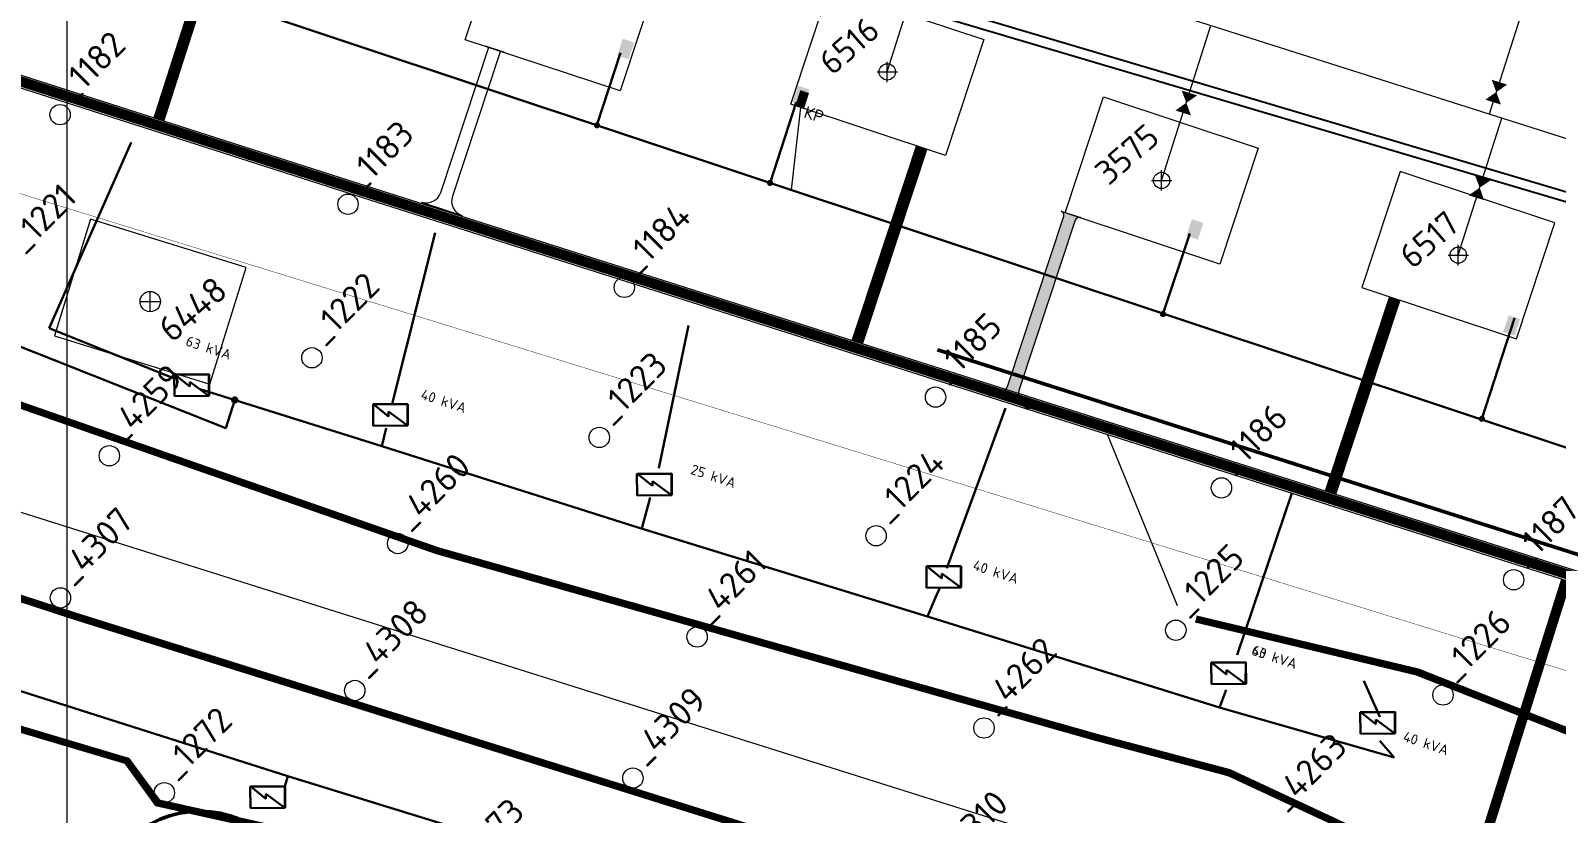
# Model space of a CAD drawing. Header units: millimetres. Extents: x 519 to 9564855, y -810 to 5021775.
# Drawn here: x 9535982 to 9536732, y 4999167 to 4999552 of the extents above; entities that cross this region are included whole.
import ezdxf

# ---------------------------------------------------------------- set-up
doc = ezdxf.new("R2010")
doc.units = ezdxf.units.MM
doc.header["$LTSCALE"] = 2
doc.header["$MEASUREMENT"] = 0
doc.header["$PDMODE"] = 2
doc.header["$PDSIZE"] = 5
for name, color, linetype in [('Existing roads', 41, 'Continuous'), ('GRID_PULKOVO', 7, 'Continuous'), ('OilColl&Flowlines', 3, 'Continuous'), ('OLD WELLS(dr.bfr2000)', 24, 'Continuous'), ('ROAD_GROUND', 9, 'Continuous'), ('Скважины 2017г', 221, 'Continuous'), ('Скважины 2019г.', 241, 'Continuous'), ('Скважины на 2014 год', 70, 'Continuous')]:
    doc.layers.add(name, color=color, linetype=linetype)
for name, color, linetype, lineweight in [('PPLINE_GAS', 4, 'GAS_LINE', 30), ('SteamInjInfrastructure', 25, 'Continuous', 100), ('WELLS(drilled after 2000y)', 6, 'Continuous', 40), ('Скважины на 2026', 222, 'Continuous', 50), ('Скважины на 2026 доп.', 222, 'Continuous', 50), ('Электро', 1, 'Continuous', 30), ('Электроснаб', 1, 'Continuous', 18), ('Электроснабжене', 1, 'Continuous', 18)]:
    doc.layers.add(name, color=color, linetype=linetype, lineweight=lineweight)
doc.styles.add('92051501$0$STANDARD', font='simplex.shx')
doc.styles.add('Elect', font='isocpeur.ttf')
doc.styles.add('GeoApp', font='', dxfattribs={"height": 1})
doc.styles.get("Standard").update_dxf_attribs({"font": 'isocpeur.ttf', "width": 0.5})
doc.styles.get('GeoApp').set_extended_font_data('D431', italic=True)
doc.linetypes.add('g5_121_g', pattern='A,4,-0.4,["Г",GeoApp,S=1,R=0,X=0,Y=-0.5],-1.2,12', length=17.6)
doc.linetypes.add('GAS_LINE', pattern='A,0.5,-0.2,["G",92051501$0$STANDARD,S=0.1,R=0,X=-0.1,Y=-0.05],-0.05', length=0.75)
doc.linetypes.add('STM_LINE', pattern='A,0.5,-0.2,["S",92051501$0$STANDARD,S=0.1,R=0,X=-0.1,Y=-0.05],-0.05', length=0.75)

msp = doc.modelspace()

# ---------------------------------------------------------------- hatches: boundary and pattern name
at = {"layer": 'Existing roads', "lineweight": 0}
h = msp.add_hatch(color=256, dxfattribs=at)
edge = h.paths.add_edge_path()
edge.add_line((9536488.35149, 4999462.72443), (9536497.8475, 4999459.58237))
edge.add_arc((9536497.21924, 4999457.68362), 2, 71.69155601, 161.69155601)
edge.add_line((9536495.32048, 4999458.31188), (9536467.81252, 4999375.17659))
edge.add_arc((9536474.93286, 4999372.8206), 7.5, 161.69155602, 251.69155602)
edge.add_line((9536472.57687, 4999365.70025), (9536452.63764, 4999372.29778))
edge.add_arc((9536454.99364, 4999379.41812), 7.5, 251.69155602, 341.69155601)
edge.add_line((9536462.11398, 4999377.06213), (9536489.62197, 4999460.1975))
edge.add_arc((9536487.72324, 4999460.82572), 1.99996, 341.69275104, 431.69155603)
at = {"layer": 'Скважины 2017г', "linetype": 'ByBlock', "lineweight": 0, "ltscale": 40}
h = msp.add_hatch(color=1, dxfattribs=at)
h.dxf.hatch_style = 1
h.set_gradient(color1=(255, 0, 0), color2=(255, 0, 0), tint=1)
h.paths.add_polyline_path([(9536362.13381, 4999513.41388), (9536364.49286, 4999520.84094), (9536360.17898, 4999522.21115), (9536357.81994, 4999514.7841)])
at = {"layer": 'Электро'}
for points in [[(9536270.29061, 4999539.28493), (9536275.90284, 4999537.42794), (9536278.61007, 4999545.6098), (9536272.99783, 4999547.46679)], [(9536549.78636, 4999450.69198), (9536555.39859, 4999448.83499), (9536558.10582, 4999457.01685), (9536552.49359, 4999458.87384)], [(9536705.36214, 4999403.47913), (9536710.97437, 4999401.62215), (9536713.6816, 4999409.80401), (9536708.06937, 4999411.66099)]]:
    msp.add_hatch(color=256, dxfattribs=at).paths.add_polyline_path(points)
at = {"layer": 'Электро', "ltscale": 0.5}
msp.add_hatch(color=256, dxfattribs=at).paths.add_polyline_path([(9536356.36117, 4999516.23393), (9536361.9734, 4999514.37695), (9536364.68063, 4999522.55881), (9536359.0684, 4999524.41579)])
at = {"layer": 'Электро'}
h = msp.add_hatch(color=256, dxfattribs=at)
edge = h.paths.add_edge_path()
edge.add_arc((9536082.45999, 4999370.11348), 1.2343, 0, 360)
at = {"layer": 'Электроснаб', "lineweight": 0}
for points in [[(9536270.29061, 4999539.28493), (9536275.90284, 4999537.42794), (9536278.61007, 4999545.6098), (9536272.99783, 4999547.46679)], [(9536549.78636, 4999450.69198), (9536555.39859, 4999448.83499), (9536558.10582, 4999457.01685), (9536552.49359, 4999458.87384)], [(9536705.36214, 4999403.47913), (9536710.97437, 4999401.62215), (9536713.6816, 4999409.80401), (9536708.06937, 4999411.66099)]]:
    msp.add_hatch(color=1, dxfattribs=at).paths.add_polyline_path(points)
at = {"layer": 'Электроснаб', "lineweight": 0, "ltscale": 0.5}
msp.add_hatch(color=1, dxfattribs=at).paths.add_polyline_path([(9536356.36117, 4999516.23393), (9536361.9734, 4999514.37695), (9536364.68063, 4999522.55881), (9536359.0684, 4999524.41579)])
at = {"layer": 'Электроснаб', "lineweight": 0}
h = msp.add_hatch(color=1, dxfattribs=at)
edge = h.paths.add_edge_path()
edge.add_arc((9536082.45999, 4999370.11348), 1.2343, 0, 360)
at = {"layer": 'Электроснабжене', "lineweight": 0}
for points in [[(9536270.29061, 4999539.28493), (9536275.90284, 4999537.42794), (9536278.61007, 4999545.6098), (9536272.99783, 4999547.46679)], [(9536549.78636, 4999450.69198), (9536555.39859, 4999448.83499), (9536558.10582, 4999457.01685), (9536552.49359, 4999458.87384)], [(9536705.36214, 4999403.47913), (9536710.97437, 4999401.62215), (9536713.6816, 4999409.80401), (9536708.06937, 4999411.66099)]]:
    msp.add_hatch(color=1, dxfattribs=at).paths.add_polyline_path(points)
at = {"layer": 'Электроснабжене', "lineweight": 0, "ltscale": 0.5}
msp.add_hatch(color=1, dxfattribs=at).paths.add_polyline_path([(9536356.36117, 4999516.23393), (9536361.9734, 4999514.37695), (9536364.68063, 4999522.55881), (9536359.0684, 4999524.41579)])
at = {"layer": 'Электроснабжене', "lineweight": 0}
h = msp.add_hatch(color=1, dxfattribs=at)
edge = h.paths.add_edge_path()
edge.add_arc((9536082.45999, 4999370.11348), 1.2343, 0, 360)

# ---------------------------------------------------------------- linework, layer by layer
at = {"layer": 'Existing roads', "color": 3, "linetype": 'ByBlock', "lineweight": 0, "ltscale": 80}
for p, q in [((9536537.6, 4999477.9), (9536561.8391, 4999553.95153)), ((9536683.3, 4999441.2), (9536704.72178, 4999508.41205))]:
    msp.add_line(p, q, dxfattribs=at)
at = {"layer": 'Existing roads', "lineweight": 0}
for p, q in [((9536205.36977, 4999544.03572, 0.00005), (9536214.86579, 4999540.89366, 0.00005)), ((9536174.16963, 4999467.2505), (9536194.10886, 4999460.65297)), ((9536488.27961, 4999462.82992), (9536497.77563, 4999459.68786))]:
    msp.add_line(p, q, dxfattribs=at)
at = {"layer": 'Existing roads', "lineweight": 0, "flags": 128}
for points in [[(9536174.16963, 4999467.2505, 0.414213562), (9536183.64597, 4999472.01485), (9536207.26849, 4999543.40747, 0.414207454), (9536207.26849, 4999543.40747, 0.414207454)], [(9536212.96703, 4999541.52192, 0.414213562), (9536212.96703, 4999541.52192), (9536189.34451, 4999470.12931, 0.414213562), (9536194.10886, 4999460.65297)], [(9536452.56577, 4999372.40326, 0.414213562), (9536462.04211, 4999377.16761), (9536489.55009, 4999460.30299, 0.414207454), (9536488.27961, 4999462.82992, 0.414207454)], [(9536497.77563, 4999459.68786, 0.414213562), (9536495.24861, 4999458.41736), (9536467.74065, 4999375.28207, 0.414213562), (9536472.505, 4999365.80573)]]:
    msp.add_lwpolyline(points, format="xyb", dxfattribs=at)
at = {"layer": 'Existing roads', "linetype": 'ByBlock', "lineweight": 0, "const_width": 6, "flags": 128}
for points in [[(9536388.19082, 4999398.54143), (9536419.71886, 4999493.82633)], [(9536620.57837, 4999324.62434), (9536652.10641, 4999419.90923)]]:
    msp.add_lwpolyline(points, dxfattribs=at)
at = {"layer": 'GRID_PULKOVO', "lineweight": 0}
msp.add_line((9536000, 5010000), (9536000, 4992000), dxfattribs=at)
at = {"layer": 'OilColl&Flowlines', "lineweight": 0}
for p, q in [((9536729.6, 4999608), (9536698.4922, 4999510.39754)), ((9537174.5386, 4999358.67231), (9536424.73007, 4999597.65084))]:
    msp.add_line(p, q, dxfattribs=at)
for points in [[(9536700.40554, 4999516.36014, 8, 0, 0), (9536701.97031, 4999521.31032, 0, 8, 0), (9536703.4995, 4999526.14791, 8, 8, 0)], [(9536548.1846, 4999511.06918, 8, 0, 0), (9536549.74938, 4999516.01935, 0, 8, 0), (9536551.27857, 4999520.85695, 8, 8, 0)], [(9536692.23303, 4999469.37775, 8, 0, 0), (9536693.7978, 4999474.32792, 0, 8, 0), (9536695.32699, 4999479.16552, 8, 8, 0)]]:
    msp.add_lwpolyline(points, format="xyseb", dxfattribs=at)
at = {"layer": 'OilColl&Flowlines', "color": 3, "linetype": 'ByBlock', "lineweight": 0, "ltscale": 50, "const_width": 0.2}
msp.add_lwpolyline([(9535826.17601, 4999193.12266), (9535832.47082, 4999212.10667), (9535852.3674, 4999210.07548), (9535938.39343, 4999483.33728), (9537532.58653, 4998991.43552)], dxfattribs=at)
at = {"layer": 'OilColl&Flowlines', "lineweight": 0, "ltscale": 50}
msp.add_open_spline([(9536701.62965, 4998844.72815), (9536709.92248, 4998871.60419), (9536724.34097, 4998985.57617), (9536771.15399, 4999030.86118, -0.00006), (9536764.84616, 4999100.67454), (9536798.42385, 4999168.23344), (9536814.92095, 4999212.8773), (9536814.92095, 4999212.8773)], degree=3, dxfattribs=at)
at = {"layer": 'OLD WELLS(dr.bfr2000)', "lineweight": 0}
for centre in [(9535996.7, 4999510.2), (9536138.1, 4999466.2), (9536273.8, 4999425.4), (9536120.4, 4999390.8), (9536426.6, 4999371.5), (9536261.5, 4999351.7), (9536020.9, 4999342.7), (9536567, 4999326.9), (9536162.5, 4999299.6), (9536397.4, 4999303.4), (9536710.5, 4999281.8), (9535996.9, 4999272.9), (9536309.5, 4999253.7), (9536544.6, 4999257), (9536141.4, 4999227.4), (9536675.8, 4999225.2), (9536450.4, 4999209), (9536278, 4999184.4), (9536047.9, 4999177.2)]:
    msp.add_circle(centre, 5, dxfattribs=at)
at = {"layer": 'PPLINE_GAS', "linetype": 'g5_121_g', "lineweight": -2}
msp.add_line((9537831.81227, 4999146.8258), (9535279.41281, 4999904.81595), dxfattribs=at)
msp.add_lwpolyline([(9535281.39298, 4999898.00414), (9537698.38059, 4999182.63516), (9537913.66251, 4999114.70847)], dxfattribs=at)
at = {"layer": 'ROAD_GROUND', "color": 8, "lineweight": 0, "const_width": 5}
for points in [[(9535200.39148, 4999770.59044), (9535654.4447, 4999622.8796), (9535702.14679, 4999615.17926), (9535756.46987, 4999597.40633), (9536146.05351, 4999472.41159), (9536838.69867, 4999252.09722), (9536945.55393, 4999213.74917), (9537005.97796, 4999201.14415), (9537144.17183, 4999148.99552), (9537222.40936, 4999107.68132), (9537310.97232, 4999086.06124), (9537409.31387, 4999087.76023), (9537579.61041, 4999053.05906), (9539143.4794, 4998535.60314)], [(9536429.65617, 4998300.63449), (9536573.57172, 4998763.84392), (9536736.2056, 4999281.54979)]]:
    msp.add_lwpolyline(points, dxfattribs=at)
at = {"layer": 'ROAD_GROUND', "color": 253, "lineweight": 0}
for points in [[(9535206.74002, 4999771.81568), (9535655.1524, 4999625.80419), (9535702.85658, 4999618.10352), (9535757.38638, 4999600.2629), (9536146.96285, 4999475.27045), (9536839.66034, 4999254.93944), (9536946.37086, 4999216.64333), (9537006.81892, 4999204.0333), (9537145.40667, 4999151.73604), (9537223.48172, 4999110.50763), (9537311.30764, 4999089.06749), (9537409.59075, 4999090.76547), (9537580.38382, 4999055.96311), (9539144.42179, 4998538.45128)], [(9535204.88231, 4999766.11051), (9535653.737, 4999619.955), (9535701.437, 4999612.255), (9535755.537, 4999594.555), (9536145.137, 4999469.555), (9536837.737, 4999249.255), (9536944.737, 4999210.855), (9537005.137, 4999198.255), (9537142.937, 4999146.255), (9537221.337, 4999104.855), (9537310.637, 4999083.055), (9537409.037, 4999084.755), (9537578.837, 4999050.155), (9539142.537, 4998532.755)]]:
    msp.add_lwpolyline(points, dxfattribs=at)
at = {"layer": 'ROAD_GROUND', "lineweight": 0, "const_width": 3, "flags": 128}
for points in [[(9535239.3338, 4999592.65484), (9535708.83287, 4999448.90158), (9535788.88451, 4999405.63831), (9535876.18662, 4999402.83687), (9536181.86124, 4999296.11974), (9536505.4222, 4999204.48589), (9536570.65141, 4999187.15263), (9536679.44602, 4999136.44951), (9536758.68768, 4999120.86195), (9536871.56267, 4999079.43681), (9537057.80514, 4999021.40998), (9537146.52212, 4998984.19444), (9537277.8965, 4998948.09086), (9537335.30659, 4998934.8508), (9537357.87412, 4998907.10723), (9537394.70234, 4998907.63311)], [(9537276.65209, 4998862.9527), (9537162.57692, 4998908.10943), (9537071.26913, 4998940.19728), (9536984.18456, 4998945.19891), (9536560.95276, 4999089.18518), (9536003.24957, 4999264.11016), (9535591.16416, 4999398.87429), (9535465.0954, 4999439.38165), (9535313.811, 4999492.86419), (9535312.5386, 4999493.0034)], [(9537392.94038, 4998993.37564), (9537092.47923, 4999090.96715), (9536948.77513, 4999123.94684), (9536663.29842, 4999236.40136), (9536554.42862, 4999262.41693)]]:
    msp.add_lwpolyline(points, dxfattribs=at)
at = {"layer": 'ROAD_GROUND', "lineweight": 0, "flags": 128}
for points in [[(9535238.89465, 4999591.22057), (9535708.251, 4999447.511), (9535788.48268, 4999404.15043), (9535875.909, 4999401.345), (9536181.366, 4999294.701), (9536505.01342, 4999203.04246), (9536570.138, 4999185.737), (9536678.97763, 4999135.01291), (9536758.282, 4999119.413), (9536871.04526, 4999078.0269), (9537057.29076, 4999019.99912), (9537146.03121, 4998982.77374), (9537277.49869, 4998946.64323), (9537334.46783, 4998933.50487), (9537357.169, 4998905.597), (9537394.72376, 4998906.13327)], [(9535239.77295, 4999594.08912), (9535709.41474, 4999450.29216), (9535789.28634, 4999407.12619), (9535876.46425, 4999404.32873), (9536182.26997, 4999297.56298), (9536505.80743, 4999205.93558), (9536571.16482, 4999188.56826), (9536679.91442, 4999137.88612), (9536759.09336, 4999122.31089), (9536872.00887, 4999080.86891), (9537058.31952, 4999022.82083), (9537147.01303, 4998985.61514), (9537278.23359, 4998949.55249), (9537336.14535, 4998936.19674), (9537358.57925, 4998908.61745), (9537394.68093, 4998909.13296)], [(9537276.1, 4998861.558), (9537162.05201, 4998906.70397), (9537070.97164, 4998938.71189), (9536983.89472, 4998943.71309), (9536560.52102, 4999087.74854), (9536002.80062, 4999262.6788), (9535590.709, 4999397.445), (9535464.63635, 4999437.95296), (9535313.475, 4999491.392), (9535312.37546, 4999491.5123)], [(9537277.20419, 4998864.34741), (9537163.10183, 4998909.51489), (9537071.56661, 4998941.68267), (9536984.4744, 4998946.68474), (9536561.41885, 4999090.61104), (9536003.71582, 4999265.53586), (9535591.62671, 4999400.30119), (9535465.59536, 4999440.79587), (9535314.14701, 4999494.33638), (9535312.70173, 4999494.4945)], [(9535483.30627, 4999364.97158), (9535740.78181, 4999289.07105), (9535851.48918, 4999255.65858), (9535969.36344, 4999212.38369), (9536030.38123, 4999194.23858), (9536045.306, 4999173.67733), (9536196.20515, 4999140.17871)], [(9535482.458, 4999362.094), (9535739.915, 4999286.199), (9535850.538, 4999252.812), (9535968.418, 4999209.535), (9536028.551, 4999191.653), (9536043.546, 4999170.995), (9536195.555, 4999137.25)], [(9536545.463, 4999269.047), (9536511.02482, 4999353.17457)], [(9537392.477, 4998991.949), (9537092.079, 4999089.52), (9536948.33, 4999122.51), (9536662.847, 4999234.967), (9536554.08, 4999260.958)], [(9537393.40376, 4998994.80227), (9537092.87947, 4999092.41429), (9536949.22026, 4999125.38368), (9536663.74985, 4999237.83572), (9536554.77725, 4999263.87585)]]:
    msp.add_lwpolyline(points, dxfattribs=at)
at = {"layer": 'ROAD_GROUND', "color": 8, "lineweight": 0, "const_width": 3, "flags": 128}
msp.add_lwpolyline([(9535482.88214, 4999363.53279), (9535740.35303, 4999287.63363), (9535851.01359, 4999254.23529), (9535968.89072, 4999210.95935), (9536029.46611, 4999192.94579), (9536044.426, 4999172.33617), (9536195.88008, 4999138.71435)], dxfattribs=at)
at = {"layer": 'SteamInjInfrastructure', "color": 6, "linetype": 'STM_LINE', "lineweight": 0, "ltscale": 15}
msp.add_line((9535556.65607, 4999447.45705, 0), (9537446.86833, 4998852.12187, 0), dxfattribs=at)
at = {"layer": 'WELLS(drilled after 2000y)', "color": 0, "linetype": 'ByBlock', "lineweight": 0, "ltscale": 5}
msp.add_lwpolyline([(9536195.68202, 4999546.9776), (9536214.53745, 4999603.96299), (9536290.51798, 4999578.82241), (9536271.66254, 4999521.83702), (9536195.68202, 4999546.9776)], dxfattribs=at)
at = {"layer": 'WELLS(drilled after 2000y)', "color": 0, "linetype": 'ByBlock', "lineweight": 0}
msp.add_lwpolyline([(9536490.18202, 4999461.9776), (9536509.03745, 4999518.96299), (9536585.01798, 4999493.82241), (9536566.16254, 4999436.83702), (9536490.18202, 4999461.9776)], dxfattribs=at)
msp.add_circle((9536537.6, 4999477.9), 4, dxfattribs=at)
msp.add_point((9536537.6, 4999477.9), dxfattribs=at)
at = {"layer": 'Скважины 2017г', "color": 41, "linetype": 'ByBlock', "lineweight": 0, "ltscale": 50, "const_width": 5.7}
msp.add_lwpolyline([(9536074.67779, 4999599.654), (9536045.21935, 4999507.83793)], dxfattribs=at)
at = {"layer": 'Скважины 2017г', "color": 3, "linetype": 'ByBlock', "lineweight": 0, "ltscale": 40}
msp.add_lwpolyline([(9536402.9, 4999531.2), (9536424.04864, 4999597.86701)], dxfattribs=at)
at = {"layer": 'Скважины 2017г', "color": 0, "linetype": 'ByBlock', "lineweight": 0}
msp.add_lwpolyline([(9536355.48202, 4999515.27759), (9536374.33745, 4999572.26299), (9536450.31798, 4999547.12241), (9536431.46255, 4999490.13701), (9536355.48202, 4999515.27759)], dxfattribs=at)
at = {"layer": 'Скважины 2017г', "color": 1, "linetype": 'ByBlock', "lineweight": 0, "ltscale": 2}
msp.add_lwpolyline([(9536360.6717, 4999516.70453), (9536355.63955, 4999473.27255)], dxfattribs=at)
at = {"layer": 'Скважины 2017г', "color": 0, "linetype": 'ByBlock', "lineweight": 0}
msp.add_circle((9536402.9, 4999531.2), 4, dxfattribs=at)
msp.add_point((9536402.9, 4999531.2), dxfattribs=at)
at = {"layer": 'Скважины 2019г.', "color": 0, "linetype": 'ByBlock', "lineweight": 0, "ltscale": 50}
msp.add_lwpolyline([(9535993.90699, 4999401.59974), (9536070.31429, 4999377.89479), (9536088.09301, 4999435.20026), (9536011.68571, 4999458.90521)], close=True, dxfattribs=at)
msp.add_circle((9536041, 4999418.4), 5, dxfattribs=at)
msp.add_point((9536041, 4999418.4), dxfattribs=at)
msp.add_point((9536041, 4999418.4), dxfattribs=at)
at = {"layer": 'Скважины на 2014 год', "color": 0, "linetype": 'ByBlock', "lineweight": 0}
msp.add_lwpolyline([(9536635.88202, 4999425.27759), (9536711.86255, 4999400.13701), (9536730.71798, 4999457.12241), (9536654.73745, 4999482.26299)], close=True, dxfattribs=at)
msp.add_circle((9536683.3, 4999441.2), 4, dxfattribs=at)
msp.add_point((9536683.3, 4999441.2), dxfattribs=at)
at = {"layer": 'Скважины на 2026'}
msp.add_line((9536427.64777, 4999394.69832), (9542059.39265, 4997594.73601), dxfattribs=at)
at = {"layer": 'Скважины на 2026 доп.'}
msp.add_circle((9536065.39, 4999118.13), 50, dxfattribs=at)
at = {"layer": 'Электро', "ltscale": 0.5}
for p, q in [((9535814.33619, 4999653.3915, 0), (9537304.30353, 4999157.60417, 0)), ((9536358.17094, 4999516.16809), (9536345.34622, 4999476.69766))]:
    msp.add_line(p, q, dxfattribs=at)
at = {"layer": 'Электро'}
for p, q in [((9536260.36336, 4999504.97575, 0), (9536271.89897, 4999540.49194, 0)), ((9536031.65357, 4999496.57898, 0), (9535991.31057, 4999405.34898, 0)), ((9536159.85926, 4999368.10797, 0), (9536180.84857, 4999452.20198, 0)), ((9536538.2975, 4999412.25801, 0), (9536551.39473, 4999451.89898, 0)), ((9536710.86334, 4999410.22636), (9536694.87797, 4999360.8415)), ((9535991.31057, 4999405.34898, 0), (9536052.73414, 4999380.59675, 0)), ((9536290.70549, 4999336.67362, 0), (9536305.31557, 4999406.71398, 0)), ((9536052.81721, 4999382.58758, 0), (9536069.86564, 4999382.69192, 0)), ((9536052.88191, 4999372.01523, 0), (9536052.81721, 4999382.58758, 0)), ((9536069.76839, 4999382.59347, 0), (9536053.17279, 4999382.4919, 0)), ((9536053.17279, 4999382.4919, 0), (9536060.38457, 4999376.66467, 0)), ((9536060.38457, 4999376.66467, 0), (9536060.37003, 4999379.0399, 0)), ((9536060.37003, 4999379.0399, 0), (9536069.6947, 4999372.151, 0)), ((9536069.6947, 4999372.151, 0), (9536069.76839, 4999382.59347, 0)), ((9536069.86564, 4999382.69192, 0), (9536069.93034, 4999372.11956, 0)), ((9536069.93034, 4999372.11956, 0), (9536052.88191, 4999372.01523, 0)), ((9536150.42038, 4999367.95646, 0), (9536167.46881, 4999368.06079, 0)), ((9536150.48508, 4999357.38411, 0), (9536150.42038, 4999367.95646, 0)), ((9536167.37156, 4999367.96234, 0), (9536150.77596, 4999367.86078, 0)), ((9536150.77596, 4999367.86078, 0), (9536157.98774, 4999362.03355, 0)), ((9536157.98774, 4999362.03355, 0), (9536157.9732, 4999364.40878, 0)), ((9536157.9732, 4999364.40878, 0), (9536167.29787, 4999357.51988, 0)), ((9536167.29787, 4999357.51988, 0), (9536167.37156, 4999367.96234, 0)), ((9536167.46881, 4999368.06079, 0), (9536167.53351, 4999357.48844, 0)), ((9536432.19099, 4999287.4855, 0), (9536460.92799, 4999366.0415, 0)), ((9536167.53351, 4999357.48844, 0), (9536150.48508, 4999357.38411, 0)), ((9536279.99759, 4999333.78989, 0), (9536297.04602, 4999333.89422, 0)), ((9536280.0623, 4999323.21754, 0), (9536279.99759, 4999333.78989, 0)), ((9536296.94877, 4999333.79577, 0), (9536280.35317, 4999333.69421, 0)), ((9536280.35317, 4999333.69421, 0), (9536287.56495, 4999327.86698, 0)), ((9536296.87508, 4999323.35331, 0), (9536296.94877, 4999333.79577, 0)), ((9536297.04602, 4999333.89422, 0), (9536297.11073, 4999323.32187, 0)), ((9536287.56495, 4999327.86698, 0), (9536287.55042, 4999330.24221, 0)), ((9536287.55042, 4999330.24221, 0), (9536296.87508, 4999323.35331, 0)), ((9536297.11073, 4999323.32187, 0), (9536280.0623, 4999323.21754, 0)), ((9536574.64851, 4999244.97314, 0), (9536601.59751, 4999324.26114, 0)), ((9536422.13292, 4999288.40437, 0), (9536439.18136, 4999288.5087, 0)), ((9536422.19763, 4999277.83201, 0), (9536422.13292, 4999288.40437, 0)), ((9536439.0841, 4999288.41025, 0), (9536422.4885, 4999288.30869, 0)), ((9536422.4885, 4999288.30869, 0), (9536429.70028, 4999282.48145, 0)), ((9536439.01041, 4999277.96779, 0), (9536439.0841, 4999288.41025, 0)), ((9536439.18136, 4999288.5087, 0), (9536439.24606, 4999277.93635, 0)), ((9536429.70028, 4999282.48145, 0), (9536429.68575, 4999284.85669, 0)), ((9536429.68575, 4999284.85669, 0), (9536439.01041, 4999277.96779, 0)), ((9536439.24606, 4999277.93635, 0), (9536422.19763, 4999277.83201, 0)), ((9536422.59657, 4999263.72098, 0), (9536426.56557, 4999272.99798, 0)), ((9536426.56557, 4999272.99798, 0), (9536428.71697, 4999277.9021, 0)), ((9536561.98037, 4999241.15316, 0), (9536579.0288, 4999241.2575, 0)), ((9536562.04507, 4999230.58081, 0), (9536561.98037, 4999241.15316, 0)), ((9536578.93155, 4999241.15905, 0), (9536562.33595, 4999241.05749, 0)), ((9536562.33595, 4999241.05749, 0), (9536569.54773, 4999235.23025, 0)), ((9536569.54773, 4999235.23025, 0), (9536569.53319, 4999237.60548, 0)), ((9536569.53319, 4999237.60548, 0), (9536578.85786, 4999230.71659, 0)), ((9536578.85786, 4999230.71659, 0), (9536578.93155, 4999241.15905, 0)), ((9536579.0288, 4999241.2575, 0), (9536579.0935, 4999230.68515, 0)), ((9536579.0935, 4999230.68515, 0), (9536562.04507, 4999230.58081, 0)), ((9536636.90586, 4999232.20269, 0), (9536644.84932, 4999214.41297, 0)), ((9536635.18275, 4999216.76793, 0), (9536652.23118, 4999216.87226, 0)), ((9536635.24745, 4999206.19558, 0), (9536635.18275, 4999216.76793, 0)), ((9536652.13393, 4999216.77381, 0), (9536635.53833, 4999216.67225, 0)), ((9536635.53833, 4999216.67225, 0), (9536642.75011, 4999210.84502, 0)), ((9536642.75011, 4999210.84502, 0), (9536642.73557, 4999213.22025, 0)), ((9536642.73557, 4999213.22025, 0), (9536652.06024, 4999206.33135, 0)), ((9536652.06024, 4999206.33135, 0), (9536652.13393, 4999216.77381, 0)), ((9536652.23118, 4999216.87226, 0), (9536652.29588, 4999206.29991, 0)), ((9536652.29588, 4999206.29991, 0), (9536635.24745, 4999206.19558, 0)), ((9536090.12409, 4999180.17836, 0), (9536107.17252, 4999180.2827, 0)), ((9536090.18879, 4999169.60601, 0), (9536090.12409, 4999180.17836, 0)), ((9536107.07527, 4999180.18425, 0), (9536090.47967, 4999180.08268, 0)), ((9536090.47967, 4999180.08268, 0), (9536097.69145, 4999174.25545, 0)), ((9536097.69145, 4999174.25545, 0), (9536097.67691, 4999176.63068, 0)), ((9536097.67691, 4999176.63068, 0), (9536107.00158, 4999169.74179, 0)), ((9536107.00158, 4999169.74179, 0), (9536107.07527, 4999180.18425, 0)), ((9536107.17252, 4999180.2827, 0), (9536107.23722, 4999169.71035, 0)), ((9536107.23722, 4999169.71035, 0), (9536090.18879, 4999169.60601, 0))]:
    msp.add_line(p, q, dxfattribs=at)
at = {"layer": 'Электро', "ltscale": 0.05}
for p, q in [((9535948.13493, 4999407.73518, 0), (9536078.11837, 4999356.29357)), ((9536065.52957, 4999375.43398, 0), (9536154.68557, 4999347.42498, 0)), ((9536078.11837, 4999356.29357), (9536082.45999, 4999370.11348, 0)), ((9536154.68557, 4999347.42498, 0), (9536156.83532, 4999356.29257, 0)), ((9536279.42657, 4999307.82098, 0), (9536154.68557, 4999347.42498, 0)), ((9536282.31396, 4999306.93159, 0), (9536286.41253, 4999322.12601, 0)), ((9536279.42657, 4999307.82098, 0), (9536422.59657, 4999263.72098, 0)), ((9536422.59657, 4999263.72098, 0), (9536566.04757, 4999219.03698, 0)), ((9536108.54957, 4999185.28398, 0), (9535966.90058, 4999230.42826, 0)), ((9536566.04757, 4999219.03698, 0), (9536569.38698, 4999227.67822, 0)), ((9536651.74055, 4999194.51081, 0), (9536566.04757, 4999219.03698, 0)), ((9536644.84932, 4999202.6337, 0), (9536651.74055, 4999194.51081, 0)), ((9536106.95312, 4999179.72472, 0), (9536108.54957, 4999185.28398, 0)), ((9536108.54957, 4999185.28398, 0), (9536245.38281, 4999143.21544, 0))]:
    msp.add_line(p, q, dxfattribs=at)
at = {"layer": 'Электро', "ltscale": 0.5, "const_width": 1.5, "elevation": 0}
for points in [[(9536259.65006, 4999505.20751, 1), (9536261.07665, 4999504.74399, 1)], [(9536537.5842, 4999412.48977, 1), (9536539.01079, 4999412.02624, 1)]]:
    msp.add_lwpolyline(points, format="xyb", close=True, dxfattribs=at)
at = {"layer": 'Электро', "ltscale": 0.5, "const_width": 1.5}
for points in [[(9536344.63293, 4999476.92943, 1), (9536346.05951, 4999476.4659, 1)], [(9536694.16468, 4999361.07326, 1), (9536695.59126, 4999360.60973, 1)]]:
    msp.add_lwpolyline(points, format="xyb", close=True, dxfattribs=at)
at = {"layer": 'Электро'}
msp.add_circle((9536082.45999, 4999370.11348, 0), 1.2343, dxfattribs=at)
at = {"layer": 'Электроснаб', "color": 1, "lineweight": 0, "ltscale": 0.5}
for p, q in [((9535814.33619, 4999653.3915, 0), (9537304.30353, 4999157.60417, 0)), ((9536358.17094, 4999516.16809), (9536345.34622, 4999476.69766))]:
    msp.add_line(p, q, dxfattribs=at)
at = {"layer": 'Электроснаб', "color": 1, "lineweight": 0}
for p, q in [((9536260.36336, 4999504.97575, 0), (9536271.89897, 4999540.49194, 0)), ((9536031.65357, 4999496.57898, 0), (9535991.31057, 4999405.34898, 0)), ((9536159.85926, 4999368.10797, 0), (9536180.84857, 4999452.20198, 0)), ((9536538.2975, 4999412.25801, 0), (9536551.39473, 4999451.89898, 0)), ((9536710.86334, 4999410.22636), (9536694.87797, 4999360.8415)), ((9535991.31057, 4999405.34898, 0), (9536052.73414, 4999380.59675, 0)), ((9536290.70549, 4999336.67362, 0), (9536305.31557, 4999406.71398, 0)), ((9536052.81721, 4999382.58758, 0), (9536069.86564, 4999382.69192, 0)), ((9536052.88191, 4999372.01523, 0), (9536052.81721, 4999382.58758, 0)), ((9536069.76839, 4999382.59347, 0), (9536053.17279, 4999382.4919, 0)), ((9536053.17279, 4999382.4919, 0), (9536060.38457, 4999376.66467, 0)), ((9536060.38457, 4999376.66467, 0), (9536060.37003, 4999379.0399, 0)), ((9536060.37003, 4999379.0399, 0), (9536069.6947, 4999372.151, 0)), ((9536069.6947, 4999372.151, 0), (9536069.76839, 4999382.59347, 0)), ((9536069.86564, 4999382.69192, 0), (9536069.93034, 4999372.11956, 0)), ((9536069.93034, 4999372.11956, 0), (9536052.88191, 4999372.01523, 0)), ((9536150.42038, 4999367.95646, 0), (9536167.46881, 4999368.06079, 0)), ((9536150.48508, 4999357.38411, 0), (9536150.42038, 4999367.95646, 0)), ((9536167.37156, 4999367.96234, 0), (9536150.77596, 4999367.86078, 0)), ((9536150.77596, 4999367.86078, 0), (9536157.98774, 4999362.03355, 0)), ((9536157.98774, 4999362.03355, 0), (9536157.9732, 4999364.40878, 0)), ((9536157.9732, 4999364.40878, 0), (9536167.29787, 4999357.51988, 0)), ((9536167.29787, 4999357.51988, 0), (9536167.37156, 4999367.96234, 0)), ((9536167.46881, 4999368.06079, 0), (9536167.53351, 4999357.48844, 0)), ((9536432.19099, 4999287.4855, 0), (9536460.92799, 4999366.0415, 0)), ((9536167.53351, 4999357.48844, 0), (9536150.48508, 4999357.38411, 0)), ((9536279.99759, 4999333.78989, 0), (9536297.04602, 4999333.89422, 0)), ((9536280.0623, 4999323.21754, 0), (9536279.99759, 4999333.78989, 0)), ((9536296.94877, 4999333.79577, 0), (9536280.35317, 4999333.69421, 0)), ((9536280.35317, 4999333.69421, 0), (9536287.56495, 4999327.86698, 0)), ((9536296.87508, 4999323.35331, 0), (9536296.94877, 4999333.79577, 0)), ((9536297.04602, 4999333.89422, 0), (9536297.11073, 4999323.32187, 0)), ((9536287.56495, 4999327.86698, 0), (9536287.55042, 4999330.24221, 0)), ((9536287.55042, 4999330.24221, 0), (9536296.87508, 4999323.35331, 0)), ((9536297.11073, 4999323.32187, 0), (9536280.0623, 4999323.21754, 0)), ((9536574.64851, 4999244.97314, 0), (9536601.59751, 4999324.26114, 0)), ((9536422.13292, 4999288.40437, 0), (9536439.18136, 4999288.5087, 0)), ((9536422.19763, 4999277.83201, 0), (9536422.13292, 4999288.40437, 0)), ((9536439.0841, 4999288.41025, 0), (9536422.4885, 4999288.30869, 0)), ((9536422.4885, 4999288.30869, 0), (9536429.70028, 4999282.48145, 0)), ((9536439.01041, 4999277.96779, 0), (9536439.0841, 4999288.41025, 0)), ((9536439.18136, 4999288.5087, 0), (9536439.24606, 4999277.93635, 0)), ((9536429.70028, 4999282.48145, 0), (9536429.68575, 4999284.85669, 0)), ((9536429.68575, 4999284.85669, 0), (9536439.01041, 4999277.96779, 0)), ((9536439.24606, 4999277.93635, 0), (9536422.19763, 4999277.83201, 0)), ((9536422.59657, 4999263.72098, 0), (9536426.56557, 4999272.99798, 0)), ((9536426.56557, 4999272.99798, 0), (9536428.71697, 4999277.9021, 0)), ((9536561.98037, 4999241.15316, 0), (9536579.0288, 4999241.2575, 0)), ((9536562.04507, 4999230.58081, 0), (9536561.98037, 4999241.15316, 0)), ((9536578.93155, 4999241.15905, 0), (9536562.33595, 4999241.05749, 0)), ((9536562.33595, 4999241.05749, 0), (9536569.54773, 4999235.23025, 0)), ((9536569.54773, 4999235.23025, 0), (9536569.53319, 4999237.60548, 0)), ((9536569.53319, 4999237.60548, 0), (9536578.85786, 4999230.71659, 0)), ((9536578.85786, 4999230.71659, 0), (9536578.93155, 4999241.15905, 0)), ((9536579.0288, 4999241.2575, 0), (9536579.0935, 4999230.68515, 0)), ((9536579.0935, 4999230.68515, 0), (9536562.04507, 4999230.58081, 0)), ((9536636.90586, 4999232.20269, 0), (9536644.84932, 4999214.41297, 0)), ((9536635.18275, 4999216.76793, 0), (9536652.23118, 4999216.87226, 0)), ((9536635.24745, 4999206.19558, 0), (9536635.18275, 4999216.76793, 0)), ((9536652.13393, 4999216.77381, 0), (9536635.53833, 4999216.67225, 0)), ((9536635.53833, 4999216.67225, 0), (9536642.75011, 4999210.84502, 0)), ((9536642.75011, 4999210.84502, 0), (9536642.73557, 4999213.22025, 0)), ((9536642.73557, 4999213.22025, 0), (9536652.06024, 4999206.33135, 0)), ((9536652.06024, 4999206.33135, 0), (9536652.13393, 4999216.77381, 0)), ((9536652.23118, 4999216.87226, 0), (9536652.29588, 4999206.29991, 0)), ((9536652.29588, 4999206.29991, 0), (9536635.24745, 4999206.19558, 0)), ((9536090.12409, 4999180.17836, 0), (9536107.17252, 4999180.2827, 0)), ((9536090.18879, 4999169.60601, 0), (9536090.12409, 4999180.17836, 0)), ((9536107.07527, 4999180.18425, 0), (9536090.47967, 4999180.08268, 0)), ((9536090.47967, 4999180.08268, 0), (9536097.69145, 4999174.25545, 0)), ((9536097.69145, 4999174.25545, 0), (9536097.67691, 4999176.63068, 0)), ((9536097.67691, 4999176.63068, 0), (9536107.00158, 4999169.74179, 0)), ((9536107.00158, 4999169.74179, 0), (9536107.07527, 4999180.18425, 0)), ((9536107.17252, 4999180.2827, 0), (9536107.23722, 4999169.71035, 0)), ((9536107.23722, 4999169.71035, 0), (9536090.18879, 4999169.60601, 0))]:
    msp.add_line(p, q, dxfattribs=at)
at = {"layer": 'Электроснаб', "color": 1, "lineweight": 0, "ltscale": 0.05}
for p, q in [((9535948.13493, 4999407.73518, 0), (9536078.11837, 4999356.29357)), ((9536065.52957, 4999375.43398, 0), (9536154.68557, 4999347.42498, 0)), ((9536078.11837, 4999356.29357), (9536082.45999, 4999370.11348, 0)), ((9536154.68557, 4999347.42498, 0), (9536156.83532, 4999356.29257, 0)), ((9536279.42657, 4999307.82098, 0), (9536154.68557, 4999347.42498, 0)), ((9536282.31396, 4999306.93159, 0), (9536286.41253, 4999322.12601, 0)), ((9536279.42657, 4999307.82098, 0), (9536422.59657, 4999263.72098, 0)), ((9536422.59657, 4999263.72098, 0), (9536566.04757, 4999219.03698, 0)), ((9536108.54957, 4999185.28398, 0), (9535966.90058, 4999230.42826, 0)), ((9536566.04757, 4999219.03698, 0), (9536569.38698, 4999227.67822, 0)), ((9536651.74055, 4999194.51081, 0), (9536566.04757, 4999219.03698, 0)), ((9536644.84932, 4999202.6337, 0), (9536651.74055, 4999194.51081, 0)), ((9536106.95312, 4999179.72472, 0), (9536108.54957, 4999185.28398, 0)), ((9536108.54957, 4999185.28398, 0), (9536245.38281, 4999143.21544, 0))]:
    msp.add_line(p, q, dxfattribs=at)
at = {"layer": 'Электроснаб', "color": 1, "lineweight": 0, "ltscale": 0.5, "const_width": 1.5, "elevation": 0}
for points in [[(9536259.65006, 4999505.20751, 1), (9536261.07665, 4999504.74399, 1)], [(9536537.5842, 4999412.48977, 1), (9536539.01079, 4999412.02624, 1)]]:
    msp.add_lwpolyline(points, format="xyb", close=True, dxfattribs=at)
at = {"layer": 'Электроснаб', "color": 1, "lineweight": 0, "ltscale": 0.5, "const_width": 1.5}
for points in [[(9536344.63293, 4999476.92943, 1), (9536346.05951, 4999476.4659, 1)], [(9536694.16468, 4999361.07326, 1), (9536695.59126, 4999360.60973, 1)]]:
    msp.add_lwpolyline(points, format="xyb", close=True, dxfattribs=at)
at = {"layer": 'Электроснаб', "color": 1, "lineweight": 0}
msp.add_circle((9536082.45999, 4999370.11348, 0), 1.2343, dxfattribs=at)
at = {"layer": 'Электроснабжене', "color": 1, "lineweight": 0, "ltscale": 0.5}
for p, q in [((9535814.33619, 4999653.3915, 0), (9537304.30353, 4999157.60417, 0)), ((9536358.17094, 4999516.16809), (9536345.34622, 4999476.69766))]:
    msp.add_line(p, q, dxfattribs=at)
at = {"layer": 'Электроснабжене', "color": 1, "lineweight": 0}
for p, q in [((9536260.36336, 4999504.97575, 0), (9536271.89897, 4999540.49194, 0)), ((9536031.65357, 4999496.57898, 0), (9535991.31057, 4999405.34898, 0)), ((9536159.85926, 4999368.10797, 0), (9536180.84857, 4999452.20198, 0)), ((9536538.2975, 4999412.25801, 0), (9536551.39473, 4999451.89898, 0)), ((9536710.86334, 4999410.22636), (9536694.87797, 4999360.8415)), ((9535991.31057, 4999405.34898, 0), (9536052.73414, 4999380.59675, 0)), ((9536290.70549, 4999336.67362, 0), (9536305.31557, 4999406.71398, 0)), ((9536052.81721, 4999382.58758, 0), (9536069.86564, 4999382.69192, 0)), ((9536052.88191, 4999372.01523, 0), (9536052.81721, 4999382.58758, 0)), ((9536069.76839, 4999382.59347, 0), (9536053.17279, 4999382.4919, 0)), ((9536053.17279, 4999382.4919, 0), (9536060.38457, 4999376.66467, 0)), ((9536060.38457, 4999376.66467, 0), (9536060.37003, 4999379.0399, 0)), ((9536060.37003, 4999379.0399, 0), (9536069.6947, 4999372.151, 0)), ((9536069.6947, 4999372.151, 0), (9536069.76839, 4999382.59347, 0)), ((9536069.86564, 4999382.69192, 0), (9536069.93034, 4999372.11956, 0)), ((9536069.93034, 4999372.11956, 0), (9536052.88191, 4999372.01523, 0)), ((9536150.42038, 4999367.95646, 0), (9536167.46881, 4999368.06079, 0)), ((9536150.48508, 4999357.38411, 0), (9536150.42038, 4999367.95646, 0)), ((9536167.37156, 4999367.96234, 0), (9536150.77596, 4999367.86078, 0)), ((9536150.77596, 4999367.86078, 0), (9536157.98774, 4999362.03355, 0)), ((9536157.98774, 4999362.03355, 0), (9536157.9732, 4999364.40878, 0)), ((9536157.9732, 4999364.40878, 0), (9536167.29787, 4999357.51988, 0)), ((9536167.29787, 4999357.51988, 0), (9536167.37156, 4999367.96234, 0)), ((9536167.46881, 4999368.06079, 0), (9536167.53351, 4999357.48844, 0)), ((9536432.19099, 4999287.4855, 0), (9536460.92799, 4999366.0415, 0)), ((9536167.53351, 4999357.48844, 0), (9536150.48508, 4999357.38411, 0)), ((9536279.99759, 4999333.78989, 0), (9536297.04602, 4999333.89422, 0)), ((9536280.0623, 4999323.21754, 0), (9536279.99759, 4999333.78989, 0)), ((9536296.94877, 4999333.79577, 0), (9536280.35317, 4999333.69421, 0)), ((9536280.35317, 4999333.69421, 0), (9536287.56495, 4999327.86698, 0)), ((9536296.87508, 4999323.35331, 0), (9536296.94877, 4999333.79577, 0)), ((9536297.04602, 4999333.89422, 0), (9536297.11073, 4999323.32187, 0)), ((9536287.56495, 4999327.86698, 0), (9536287.55042, 4999330.24221, 0)), ((9536287.55042, 4999330.24221, 0), (9536296.87508, 4999323.35331, 0)), ((9536297.11073, 4999323.32187, 0), (9536280.0623, 4999323.21754, 0)), ((9536574.64851, 4999244.97314, 0), (9536601.59751, 4999324.26114, 0)), ((9536422.13292, 4999288.40437, 0), (9536439.18136, 4999288.5087, 0)), ((9536422.19763, 4999277.83201, 0), (9536422.13292, 4999288.40437, 0)), ((9536439.0841, 4999288.41025, 0), (9536422.4885, 4999288.30869, 0)), ((9536422.4885, 4999288.30869, 0), (9536429.70028, 4999282.48145, 0)), ((9536439.01041, 4999277.96779, 0), (9536439.0841, 4999288.41025, 0)), ((9536439.18136, 4999288.5087, 0), (9536439.24606, 4999277.93635, 0)), ((9536429.70028, 4999282.48145, 0), (9536429.68575, 4999284.85669, 0)), ((9536429.68575, 4999284.85669, 0), (9536439.01041, 4999277.96779, 0)), ((9536439.24606, 4999277.93635, 0), (9536422.19763, 4999277.83201, 0)), ((9536422.59657, 4999263.72098, 0), (9536426.56557, 4999272.99798, 0)), ((9536426.56557, 4999272.99798, 0), (9536428.71697, 4999277.9021, 0)), ((9536561.98037, 4999241.15316, 0), (9536579.0288, 4999241.2575, 0)), ((9536562.04507, 4999230.58081, 0), (9536561.98037, 4999241.15316, 0)), ((9536578.93155, 4999241.15905, 0), (9536562.33595, 4999241.05749, 0)), ((9536562.33595, 4999241.05749, 0), (9536569.54773, 4999235.23025, 0)), ((9536569.54773, 4999235.23025, 0), (9536569.53319, 4999237.60548, 0)), ((9536569.53319, 4999237.60548, 0), (9536578.85786, 4999230.71659, 0)), ((9536578.85786, 4999230.71659, 0), (9536578.93155, 4999241.15905, 0)), ((9536579.0288, 4999241.2575, 0), (9536579.0935, 4999230.68515, 0)), ((9536579.0935, 4999230.68515, 0), (9536562.04507, 4999230.58081, 0)), ((9536636.90586, 4999232.20269, 0), (9536644.84932, 4999214.41297, 0)), ((9536635.18275, 4999216.76793, 0), (9536652.23118, 4999216.87226, 0)), ((9536635.24745, 4999206.19558, 0), (9536635.18275, 4999216.76793, 0)), ((9536652.13393, 4999216.77381, 0), (9536635.53833, 4999216.67225, 0)), ((9536635.53833, 4999216.67225, 0), (9536642.75011, 4999210.84502, 0)), ((9536642.75011, 4999210.84502, 0), (9536642.73557, 4999213.22025, 0)), ((9536642.73557, 4999213.22025, 0), (9536652.06024, 4999206.33135, 0)), ((9536652.06024, 4999206.33135, 0), (9536652.13393, 4999216.77381, 0)), ((9536652.23118, 4999216.87226, 0), (9536652.29588, 4999206.29991, 0)), ((9536652.29588, 4999206.29991, 0), (9536635.24745, 4999206.19558, 0)), ((9536090.12409, 4999180.17836, 0), (9536107.17252, 4999180.2827, 0)), ((9536090.18879, 4999169.60601, 0), (9536090.12409, 4999180.17836, 0)), ((9536107.07527, 4999180.18425, 0), (9536090.47967, 4999180.08268, 0)), ((9536090.47967, 4999180.08268, 0), (9536097.69145, 4999174.25545, 0)), ((9536097.69145, 4999174.25545, 0), (9536097.67691, 4999176.63068, 0)), ((9536097.67691, 4999176.63068, 0), (9536107.00158, 4999169.74179, 0)), ((9536107.00158, 4999169.74179, 0), (9536107.07527, 4999180.18425, 0)), ((9536107.17252, 4999180.2827, 0), (9536107.23722, 4999169.71035, 0)), ((9536107.23722, 4999169.71035, 0), (9536090.18879, 4999169.60601, 0))]:
    msp.add_line(p, q, dxfattribs=at)
at = {"layer": 'Электроснабжене', "color": 1, "lineweight": 0, "ltscale": 0.05}
for p, q in [((9535948.13493, 4999407.73518, 0), (9536078.11837, 4999356.29357)), ((9536065.52957, 4999375.43398, 0), (9536154.68557, 4999347.42498, 0)), ((9536078.11837, 4999356.29357), (9536082.45999, 4999370.11348, 0)), ((9536154.68557, 4999347.42498, 0), (9536156.83532, 4999356.29257, 0)), ((9536279.42657, 4999307.82098, 0), (9536154.68557, 4999347.42498, 0)), ((9536282.31396, 4999306.93159, 0), (9536286.41253, 4999322.12601, 0)), ((9536279.42657, 4999307.82098, 0), (9536422.59657, 4999263.72098, 0)), ((9536422.59657, 4999263.72098, 0), (9536566.04757, 4999219.03698, 0)), ((9536108.54957, 4999185.28398, 0), (9535966.90058, 4999230.42826, 0)), ((9536566.04757, 4999219.03698, 0), (9536569.38698, 4999227.67822, 0)), ((9536651.74055, 4999194.51081, 0), (9536566.04757, 4999219.03698, 0)), ((9536644.84932, 4999202.6337, 0), (9536651.74055, 4999194.51081, 0)), ((9536106.95312, 4999179.72472, 0), (9536108.54957, 4999185.28398, 0)), ((9536108.54957, 4999185.28398, 0), (9536245.38281, 4999143.21544, 0))]:
    msp.add_line(p, q, dxfattribs=at)
at = {"layer": 'Электроснабжене', "color": 1, "lineweight": 0, "ltscale": 0.5, "const_width": 1.5, "elevation": 0}
for points in [[(9536259.65006, 4999505.20751, 1), (9536261.07665, 4999504.74399, 1)], [(9536537.5842, 4999412.48977, 1), (9536539.01079, 4999412.02624, 1)]]:
    msp.add_lwpolyline(points, format="xyb", close=True, dxfattribs=at)
at = {"layer": 'Электроснабжене', "color": 1, "lineweight": 0, "ltscale": 0.5, "const_width": 1.5}
for points in [[(9536344.63293, 4999476.92943, 1), (9536346.05951, 4999476.4659, 1)], [(9536694.16468, 4999361.07326, 1), (9536695.59126, 4999360.60973, 1)]]:
    msp.add_lwpolyline(points, format="xyb", close=True, dxfattribs=at)
at = {"layer": 'Электроснабжене', "color": 1, "lineweight": 0}
msp.add_circle((9536082.45999, 4999370.11348, 0), 1.2343, dxfattribs=at)

# ---------------------------------------------------------------- texts
at = {"layer": 'OLD WELLS(dr.bfr2000)', "lineweight": 0, "style": 'Elect'}
for s, p in [(' _1182', (9535996.7, 4999510.2)), (' _1183', (9536138.1, 4999466.2)), (' _1221', (9535973.1, 4999436)), (' _1184', (9536273.8, 4999425.4)), (' _1222', (9536120.4, 4999390.8)), (' _1185', (9536426.6, 4999371.5)), (' _4259', (9536020.9, 4999342.7)), (' _1223', (9536261.5, 4999351.7)), (' _1186', (9536567, 4999326.9)), (' _4260', (9536162.5, 4999299.6)), (' _1224', (9536397.4, 4999303.4)), (' _1187', (9536710.5, 4999281.8)), (' _4307', (9535996.9, 4999272.9)), (' _4261', (9536309.5, 4999253.7)), (' _1225', (9536544.6, 4999257)), (' _4308', (9536141.4, 4999227.4)), (' _1226', (9536675.8, 4999225.2)), (' _4262', (9536450.4, 4999209)), (' _4309', (9536278, 4999184.4)), (' _1272', (9536047.9, 4999177.2)), (' _4263', (9536592.7, 4999161.8)), (' _4310', (9536428.3, 4999135.7)), (' _1273', (9536191.2, 4999132.3))]:
    msp.add_text(s, height=12.5, rotation=44.99999992, dxfattribs=at).set_placement(p)
at = {"layer": 'WELLS(drilled after 2000y)', "color": 0, "linetype": 'ByBlock', "lineweight": 0, "style": 'Elect'}
msp.add_text('3575', height=12, rotation=41, dxfattribs=at).set_placement((9536511.59828, 4999474.98237))
at = {"layer": 'Скважины 2017г', "color": 0, "linetype": 'ByBlock', "lineweight": 0, "style": 'Elect'}
msp.add_text('6516', height=12, rotation=41, dxfattribs=at).set_placement((9536375.91366, 4999528.99347))
at = {"layer": 'Скважины 2019г.', "color": 0, "linetype": 'ByBlock', "lineweight": 0, "style": 'Elect'}
msp.add_text('6448', height=12.5, rotation=41, dxfattribs=at).set_placement((9536051.79334, 4999397.7535))
at = {"layer": 'Скважины на 2014 год', "color": 0, "linetype": 'ByBlock', "lineweight": 0, "style": 'Elect'}
msp.add_text('6517', height=12, rotation=41, dxfattribs=at).set_placement((9536660.89496, 4999433.90104))
at = {"layer": 'Электро'}
for s, height, rotation, p in [('КР', 6, 342.00000001, (9536361.45206, 4999508.92277)), ('63 kVA', 5, 341.691556, (9536057.97348, 4999396.93765, -0.00006)), ('40 kVA', 5, 341.691556, (9536173.42148, 4999370.7614, -0.00006)), ('25 kVA', 5, 341.691556, (9536305.92209, 4999333.89309, -0.00006)), ('40 kVA', 5, 341.691556, (9536444.51429, 4999286.87224, -0.00006)), ('40 kVA', 5, 341.691556, (9536581.36109, 4999245.08643, -0.00006)), ('63 kVA', 5, 341.691556, (9536581.36109, 4999245.08643, -0.00006)), ('40 kVA', 5, 341.691556, (9536655.73893, 4999202.73725, -0.00006))]:
    msp.add_text(s, height=height, rotation=rotation, dxfattribs=at).set_placement(p)
at = {"layer": 'Электроснаб', "color": 1, "lineweight": 0}
for s, height, rotation, p in [('КР', 6, 342.00000001, (9536361.45206, 4999508.92277)), ('63 kVA', 5, 341.691556, (9536057.97348, 4999396.93765, -0.00006)), ('40 kVA', 5, 341.691556, (9536173.42148, 4999370.7614, -0.00006)), ('25 kVA', 5, 341.691556, (9536305.92209, 4999333.89309, -0.00006)), ('40 kVA', 5, 341.691556, (9536444.51429, 4999286.87224, -0.00006)), ('40 kVA', 5, 341.691556, (9536581.36109, 4999245.08643, -0.00006)), ('63 kVA', 5, 341.691556, (9536581.36109, 4999245.08643, -0.00006)), ('40 kVA', 5, 341.691556, (9536655.73893, 4999202.73725, -0.00006))]:
    msp.add_text(s, height=height, rotation=rotation, dxfattribs=at).set_placement(p)
at = {"layer": 'Электроснабжене', "color": 1, "lineweight": 0}
for s, height, rotation, p in [('КР', 6, 342.00000001, (9536361.45206, 4999508.92277)), ('63 kVA', 5, 341.691556, (9536057.97348, 4999396.93765, -0.00006)), ('40 kVA', 5, 341.691556, (9536173.42148, 4999370.7614, -0.00006)), ('25 kVA', 5, 341.691556, (9536305.92209, 4999333.89309, -0.00006)), ('40 kVA', 5, 341.691556, (9536444.51429, 4999286.87224, -0.00006)), ('40 kVA', 5, 341.691556, (9536581.36109, 4999245.08643, -0.00006)), ('63 kVA', 5, 341.691556, (9536581.36109, 4999245.08643, -0.00006)), ('40 kVA', 5, 341.691556, (9536655.73893, 4999202.73725, -0.00006))]:
    msp.add_text(s, height=height, rotation=rotation, dxfattribs=at).set_placement(p)

doc.saveas('drawing.dxf')
